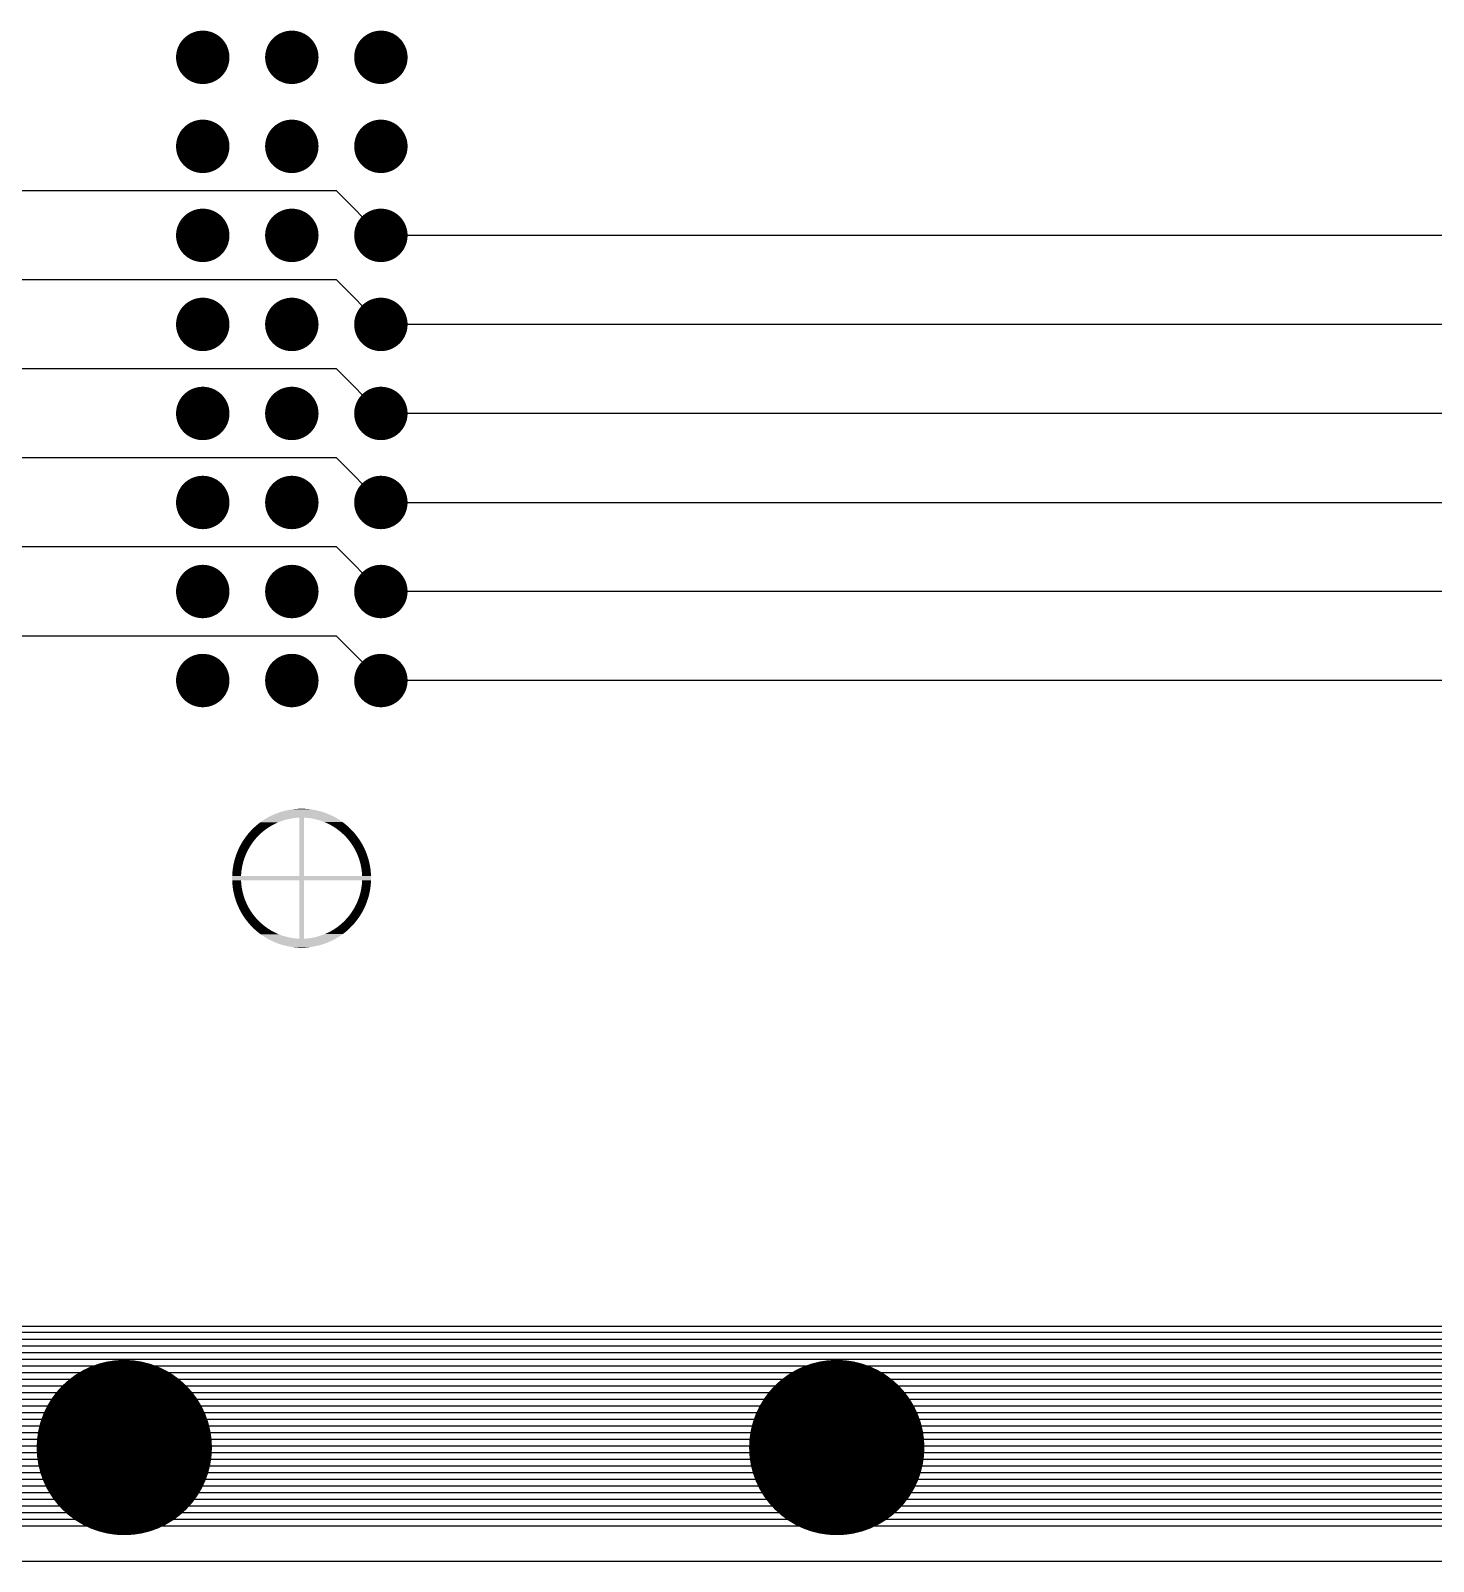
# Model space of a CAD drawing. Extents: x 295 to 953, y 10 to 290.
# Drawn here: x 804.33 to 844.33, y 96 to 139.68 of the extents above; entities that cross this region are included whole.
import ezdxf

# ---------------------------------------------------------------- set-up
doc = ezdxf.new("R2010")
doc.units = 0
doc.header["$LTSCALE"] = 5
doc.header["$MEASUREMENT"] = 0
doc.layers.get('0').update_dxf_attribs({"linetype": 'CONTINUOUS', "lineweight": 25})
doc.layers.add('DV-ABPB-A4_BOT', color=7, linetype='CONTINUOUS')

msp = doc.modelspace()

# ---------------------------------------------------------------- linework, layer by layer
at = {"color": 7}
for points, const_width in [([(809.617, 138.913, -1), (808.855, 138.913, -1)], 0.762), ([(812.157, 138.913, -1), (811.395, 138.913, -1)], 0.762), ([(814.697, 138.913, -1), (813.935, 138.913, -1)], 0.762), ([(809.617, 136.373, -1), (808.855, 136.373, -1)], 0.762), ([(812.157, 136.373, -1), (811.395, 136.373, -1)], 0.762), ([(814.697, 136.373, -1), (813.935, 136.373, -1)], 0.762), ([(809.617, 133.833, -1), (808.855, 133.833, -1)], 0.762), ([(812.157, 133.833, -1), (811.395, 133.833, -1)], 0.762), ([(814.697, 133.833, -1), (813.935, 133.833, -1)], 0.762), ([(809.617, 131.293, -1), (808.855, 131.293, -1)], 0.762), ([(812.157, 131.293, -1), (811.395, 131.293, -1)], 0.762), ([(814.697, 131.293, -1), (813.935, 131.293, -1)], 0.762), ([(809.617, 128.753, -1), (808.855, 128.753, -1)], 0.762), ([(812.157, 128.753, -1), (811.395, 128.753, -1)], 0.762), ([(814.697, 128.753, -1), (813.935, 128.753, -1)], 0.762), ([(809.617, 126.213, -1), (808.855, 126.213, -1)], 0.762), ([(812.157, 126.213, -1), (811.395, 126.213, -1)], 0.762), ([(814.697, 126.213, -1), (813.935, 126.213, -1)], 0.762), ([(809.617, 123.673, -1), (808.855, 123.673, -1)], 0.762), ([(812.157, 123.673, -1), (811.395, 123.673, -1)], 0.762), ([(814.697, 123.673, -1), (813.935, 123.673, -1)], 0.762), ([(809.617, 121.133, -1), (808.855, 121.133, -1)], 0.762), ([(812.157, 121.133, -1), (811.395, 121.133, -1)], 0.762), ([(814.697, 121.133, -1), (813.935, 121.133, -1)], 0.762), ([(808.248, 99.251, -1), (805.748, 99.251, -1)], 2.501), ([(828.568, 99.251, -1), (826.068, 99.251, -1)], 2.501)]:
    msp.add_lwpolyline(points, format="xyb", close=True, dxfattribs=dict(at, const_width=const_width))
for points in [[(811.289, 117.042), (811.325, 117.06), (810.818, 117.042), (810.841, 117.06)], [(811.325, 117.06), (811.373, 117.081), (810.841, 117.06), (810.869, 117.081)], [(811.373, 117.081), (811.379, 117.084), (810.869, 117.081), (810.872, 117.084)], [(811.379, 117.084), (811.434, 117.106), (810.872, 117.084), (810.903, 117.106)], [(811.434, 117.106), (811.467, 117.118), (810.903, 117.106), (810.92, 117.118)], [(811.467, 117.118), (811.49, 117.127), (810.92, 117.118), (810.932, 117.127)], [(811.49, 117.127), (811.546, 117.145), (810.932, 117.127), (810.959, 117.145)], [(811.546, 117.145), (811.577, 117.154), (810.959, 117.145), (810.973, 117.154)], [(811.577, 117.154), (811.603, 117.161), (810.973, 117.154), (810.985, 117.161)], [(811.603, 117.161), (811.66, 117.176), (810.985, 117.161), (811.008, 117.176)], [(811.66, 117.176), (811.714, 117.188), (811.008, 117.176), (811.026, 117.188)], [(811.714, 117.188), (811.718, 117.189), (811.026, 117.188), (811.028, 117.189)], [(811.718, 117.189), (811.776, 117.199), (811.028, 117.189), (811.046, 117.199)], [(811.776, 117.199), (811.835, 117.208), (811.046, 117.199), (811.06, 117.208)], [(811.835, 117.208), (811.894, 117.214), (811.06, 117.208), (811.072, 117.214)], [(811.894, 117.214), (811.953, 117.219), (811.072, 117.214), (811.079, 117.219)], [(811.953, 117.219), (811.975, 117.22), (811.079, 117.219), (811.081, 117.22)], [(811.975, 117.22), (811.992, 117.221), (811.081, 117.22), (811.082, 117.221)], [(813.028, 117.221), (813.024, 117.223), (811.082, 117.221), (811.086, 117.223)], [(813.024, 117.223), (812.973, 117.25), (811.086, 117.223), (811.137, 117.25)], [(812.973, 117.25), (812.968, 117.253), (811.137, 117.25), (811.142, 117.253)], [(812.968, 117.253), (812.916, 117.279), (811.142, 117.253), (811.193, 117.279)], [(812.916, 117.279), (812.911, 117.281), (811.193, 117.279), (811.199, 117.281)], [(812.911, 117.281), (812.859, 117.305), (811.199, 117.281), (811.251, 117.305)], [(812.859, 117.305), (812.853, 117.308), (811.251, 117.305), (811.257, 117.308)], [(812.853, 117.308), (812.8, 117.33), (811.257, 117.308), (811.309, 117.33)], [(812.8, 117.33), (812.795, 117.332), (811.309, 117.33), (811.315, 117.332)], [(812.795, 117.332), (812.741, 117.353), (811.315, 117.332), (811.369, 117.353)], [(812.741, 117.353), (812.736, 117.355), (811.369, 117.353), (811.375, 117.355)], [(812.736, 117.355), (812.681, 117.374), (811.375, 117.355), (811.428, 117.374)], [(812.681, 117.374), (812.676, 117.376), (811.428, 117.374), (811.434, 117.376)], [(812.676, 117.376), (812.621, 117.393), (811.434, 117.376), (811.489, 117.393)], [(812.621, 117.393), (812.615, 117.395), (811.489, 117.393), (811.495, 117.395)], [(812.615, 117.395), (812.56, 117.41), (811.495, 117.395), (811.55, 117.41)], [(812.56, 117.41), (812.554, 117.412), (811.55, 117.41), (811.556, 117.412)], [(812.554, 117.412), (812.498, 117.425), (811.556, 117.412), (811.612, 117.425)], [(812.498, 117.425), (812.493, 117.427), (811.612, 117.425), (811.618, 117.427)], [(812.493, 117.427), (812.436, 117.439), (811.618, 117.427), (811.674, 117.439)], [(812.436, 117.439), (812.43, 117.44), (811.674, 117.439), (811.68, 117.44)], [(812.43, 117.44), (812.373, 117.45), (811.68, 117.44), (811.736, 117.45)], [(812.373, 117.45), (812.368, 117.451), (811.736, 117.45), (811.743, 117.451)], [(812.368, 117.451), (812.311, 117.459), (811.743, 117.451), (811.799, 117.459)], [(812.311, 117.459), (812.305, 117.46), (811.799, 117.459), (811.806, 117.46)], [(812.305, 117.46), (812.247, 117.466), (811.806, 117.46), (811.862, 117.466)], [(812.247, 117.466), (812.242, 117.467), (811.862, 117.466), (811.869, 117.467)], [(812.242, 117.467), (812.184, 117.471), (811.869, 117.467), (811.925, 117.471)], [(812.184, 117.471), (812.179, 117.472), (811.925, 117.471), (811.933, 117.472)], [(812.179, 117.472), (812.12, 117.475), (811.933, 117.472), (811.989, 117.475)], [(812.12, 117.475), (812.115, 117.475), (811.989, 117.475), (812, 117.475)], [(812.119, 115.558), (812.119, 117.221), (811.992, 115.558), (811.992, 117.221)], [(812.115, 117.475), (812.052, 117.476), (812, 117.475), (812.052, 117.476)], [(813.033, 117.217), (813.028, 117.221), (812.178, 117.217), (812.119, 117.221)], [(813.042, 117.212), (813.033, 117.217), (812.237, 117.212), (812.178, 117.217)], [(813.054, 117.205), (813.042, 117.212), (812.295, 117.205), (812.237, 117.212)], [(813.07, 117.196), (813.054, 117.205), (812.354, 117.196), (812.295, 117.205)], [(813.079, 117.191), (813.07, 117.196), (812.379, 117.191), (812.354, 117.196)], [(813.089, 117.184), (813.079, 117.191), (812.412, 117.184), (812.379, 117.191)], [(813.11, 117.171), (813.089, 117.184), (812.47, 117.171), (812.412, 117.184)], [(813.132, 117.157), (813.11, 117.171), (812.522, 117.157), (812.47, 117.171)], [(813.134, 117.156), (813.132, 117.157), (812.527, 117.156), (812.522, 117.157)], [(813.16, 117.139), (813.134, 117.156), (812.584, 117.139), (812.527, 117.156)], [(813.185, 117.122), (813.16, 117.139), (812.634, 117.122), (812.584, 117.139)], [(813.188, 117.12), (813.185, 117.122), (812.64, 117.12), (812.634, 117.122)], [(813.217, 117.099), (813.188, 117.12), (812.695, 117.099), (812.64, 117.12)], [(813.237, 117.085), (813.217, 117.099), (812.728, 117.085), (812.695, 117.099)], [(813.248, 117.076), (813.237, 117.085), (812.75, 117.076), (812.728, 117.085)], [(813.281, 117.051), (813.248, 117.076), (812.804, 117.051), (812.75, 117.076)], [(813.287, 117.046), (813.281, 117.051), (812.813, 117.046), (812.804, 117.051)], [(813.313, 117.024), (813.287, 117.046), (812.857, 117.024), (812.813, 117.046)], [(810.721, 116.592), (810.751, 116.627), (810.406, 116.592), (810.429, 116.627)], [(810.751, 116.627), (810.76, 116.637), (810.429, 116.627), (810.437, 116.637)], [(810.76, 116.637), (810.798, 116.678), (810.437, 116.637), (810.467, 116.678)], [(810.798, 116.678), (810.8, 116.681), (810.467, 116.678), (810.468, 116.681)], [(810.8, 116.681), (810.841, 116.723), (810.468, 116.681), (810.501, 116.723)], [(810.841, 116.723), (810.847, 116.729), (810.501, 116.723), (810.505, 116.729)], [(810.847, 116.729), (810.884, 116.764), (810.505, 116.729), (810.534, 116.764)], [(810.884, 116.764), (810.899, 116.778), (810.534, 116.764), (810.546, 116.778)], [(810.899, 116.778), (810.928, 116.803), (810.546, 116.778), (810.568, 116.803)], [(810.928, 116.803), (810.955, 116.825), (810.568, 116.803), (810.587, 116.825)], [(810.955, 116.825), (810.974, 116.841), (810.587, 116.825), (810.602, 116.841)], [(810.974, 116.841), (811.013, 116.872), (810.602, 116.841), (810.631, 116.872)], [(811.013, 116.872), (811.02, 116.878), (810.631, 116.872), (810.637, 116.878)], [(811.02, 116.878), (811.069, 116.912), (810.637, 116.878), (810.671, 116.912)], [(811.069, 116.912), (811.075, 116.917), (810.671, 116.912), (810.676, 116.917)], [(811.075, 116.917), (811.118, 116.945), (810.676, 116.917), (810.706, 116.945)], [(811.118, 116.945), (811.142, 116.96), (810.706, 116.945), (810.722, 116.96)], [(811.142, 116.96), (811.168, 116.977), (810.722, 116.96), (810.741, 116.977)], [(811.168, 116.977), (811.212, 117.002), (810.741, 116.977), (810.769, 117.002)], [(811.212, 117.002), (811.219, 117.006), (810.769, 117.002), (810.774, 117.006)], [(811.219, 117.006), (811.272, 117.034), (810.774, 117.006), (810.808, 117.034)], [(811.272, 117.034), (811.289, 117.042), (810.808, 117.034), (810.818, 117.042)], [(813.336, 117.006), (813.313, 117.024), (812.891, 117.006), (812.857, 117.024)], [(813.347, 116.996), (813.336, 117.006), (812.909, 116.996), (812.891, 117.006)], [(813.382, 116.966), (813.347, 116.996), (812.96, 116.966), (812.909, 116.996)], [(813.384, 116.964), (813.382, 116.966), (812.962, 116.964), (812.96, 116.966)], [(813.416, 116.934), (813.384, 116.964), (813.01, 116.934), (812.962, 116.964)], [(813.43, 116.921), (813.416, 116.934), (813.029, 116.921), (813.01, 116.934)], [(813.451, 116.9), (813.43, 116.921), (813.058, 116.9), (813.029, 116.921)], [(813.475, 116.876), (813.451, 116.9), (813.091, 116.876), (813.058, 116.9)], [(813.485, 116.865), (813.475, 116.876), (813.106, 116.865), (813.091, 116.876)], [(813.519, 116.83), (813.485, 116.865), (813.15, 116.83), (813.106, 116.865)], [(813.52, 116.828), (813.519, 116.83), (813.152, 116.828), (813.15, 116.83)], [(813.554, 116.79), (813.52, 116.828), (813.198, 116.79), (813.152, 116.828)], [(813.561, 116.782), (813.554, 116.79), (813.206, 116.782), (813.198, 116.79)], [(813.587, 116.75), (813.561, 116.782), (813.241, 116.75), (813.206, 116.782)], [(813.601, 116.733), (813.587, 116.75), (813.258, 116.733), (813.241, 116.75)], [(813.62, 116.708), (813.601, 116.733), (813.284, 116.708), (813.258, 116.733)], [(813.64, 116.683), (813.62, 116.708), (813.308, 116.683), (813.284, 116.708)], [(813.653, 116.666), (813.64, 116.683), (813.325, 116.666), (813.308, 116.683)], [(813.677, 116.632), (813.653, 116.666), (813.355, 116.632), (813.325, 116.666)], [(813.684, 116.621), (813.677, 116.632), (813.364, 116.621), (813.355, 116.632)], [(813.713, 116.579), (813.684, 116.621), (813.399, 116.579), (813.364, 116.621)], [(810.451, 116.135), (810.469, 116.178), (810.18, 116.135), (810.196, 116.178)], [(810.469, 116.178), (810.474, 116.189), (810.196, 116.178), (810.2, 116.189)], [(810.474, 116.189), (810.496, 116.237), (810.2, 116.189), (810.218, 116.237)], [(810.496, 116.237), (810.499, 116.243), (810.218, 116.237), (810.221, 116.243)], [(810.499, 116.243), (810.525, 116.296), (810.221, 116.243), (810.243, 116.296)], [(810.525, 116.296), (810.554, 116.348), (810.243, 116.296), (810.267, 116.348)], [(810.554, 116.348), (810.557, 116.353), (810.267, 116.348), (810.27, 116.353)], [(810.557, 116.353), (810.584, 116.399), (810.27, 116.353), (810.293, 116.399)], [(810.584, 116.399), (810.591, 116.41), (810.293, 116.399), (810.298, 116.41)], [(810.591, 116.41), (810.616, 116.449), (810.298, 116.41), (810.319, 116.449)], [(810.616, 116.449), (810.627, 116.466), (810.319, 116.449), (810.328, 116.466)], [(810.627, 116.466), (810.649, 116.498), (810.328, 116.466), (810.347, 116.498)], [(810.649, 116.498), (810.666, 116.521), (810.347, 116.498), (810.36, 116.521)], [(810.666, 116.521), (810.684, 116.546), (810.36, 116.521), (810.376, 116.546)], [(810.684, 116.546), (810.707, 116.574), (810.376, 116.546), (810.394, 116.574)], [(810.707, 116.574), (810.721, 116.592), (810.394, 116.574), (810.406, 116.592)], [(813.715, 116.576), (813.713, 116.579), (813.402, 116.576), (813.399, 116.579)], [(813.745, 116.529), (813.715, 116.576), (813.438, 116.529), (813.402, 116.576)], [(813.747, 116.526), (813.745, 116.529), (813.44, 116.526), (813.438, 116.529)], [(813.773, 116.481), (813.747, 116.526), (813.473, 116.481), (813.44, 116.526)], [(813.779, 116.471), (813.773, 116.481), (813.479, 116.471), (813.473, 116.481)], [(813.8, 116.432), (813.779, 116.471), (813.506, 116.432), (813.479, 116.471)], [(813.809, 116.415), (813.8, 116.432), (813.516, 116.415), (813.506, 116.432)], [(813.826, 116.382), (813.809, 116.415), (813.537, 116.382), (813.516, 116.415)], [(813.838, 116.359), (813.826, 116.382), (813.55, 116.359), (813.537, 116.382)], [(813.851, 116.33), (813.838, 116.359), (813.567, 116.33), (813.55, 116.359)], [(813.865, 116.301), (813.851, 116.33), (813.582, 116.301), (813.567, 116.33)], [(813.875, 116.278), (813.865, 116.301), (813.594, 116.278), (813.582, 116.301)], [(813.889, 116.243), (813.875, 116.278), (813.611, 116.243), (813.594, 116.278)], [(813.897, 116.225), (813.889, 116.243), (813.62, 116.225), (813.611, 116.243)], [(813.912, 116.184), (813.897, 116.225), (813.639, 116.184), (813.62, 116.225)], [(813.917, 116.17), (813.912, 116.184), (813.644, 116.17), (813.639, 116.184)], [(813.934, 116.124), (813.917, 116.17), (813.663, 116.124), (813.644, 116.17)], [(810.338, 115.685), (810.345, 115.735), (810.083, 115.685), (810.089, 115.735)], [(810.345, 115.735), (810.347, 115.748), (810.089, 115.735), (810.09, 115.748)], [(810.347, 115.748), (810.354, 115.793), (810.09, 115.748), (810.097, 115.793)], [(810.354, 115.793), (810.357, 115.81), (810.097, 115.793), (810.099, 115.81)], [(810.357, 115.81), (810.365, 115.852), (810.099, 115.81), (810.107, 115.852)], [(810.365, 115.852), (810.37, 115.873), (810.107, 115.852), (810.11, 115.873)], [(810.37, 115.873), (810.378, 115.909), (810.11, 115.873), (810.118, 115.909)], [(810.378, 115.909), (810.385, 115.935), (810.118, 115.909), (810.123, 115.935)], [(810.385, 115.935), (810.394, 115.967), (810.123, 115.935), (810.131, 115.967)], [(810.394, 115.967), (810.403, 115.997), (810.131, 115.967), (810.139, 115.997)], [(810.403, 115.997), (810.411, 116.023), (810.139, 115.997), (810.146, 116.023)], [(810.411, 116.023), (810.422, 116.058), (810.146, 116.023), (810.156, 116.058)], [(810.422, 116.058), (810.43, 116.079), (810.156, 116.058), (810.162, 116.079)], [(810.43, 116.079), (810.445, 116.118), (810.162, 116.079), (810.175, 116.118)], [(810.445, 116.118), (810.451, 116.135), (810.175, 116.118), (810.18, 116.135)], [(813.936, 116.116), (813.934, 116.124), (813.667, 116.116), (813.663, 116.124)], [(813.953, 116.063), (813.936, 116.116), (813.686, 116.063), (813.667, 116.116)], [(813.954, 116.06), (813.953, 116.063), (813.687, 116.06), (813.686, 116.063)], [(813.97, 116.004), (813.954, 116.06), (813.705, 116.004), (813.687, 116.06)], [(813.97, 116.002), (813.97, 116.004), (813.706, 116.002), (813.705, 116.004)], [(813.984, 115.947), (813.97, 116.002), (813.722, 115.947), (813.706, 116.002)], [(813.985, 115.941), (813.984, 115.947), (813.723, 115.941), (813.722, 115.947)], [(813.996, 115.889), (813.985, 115.941), (813.737, 115.889), (813.723, 115.941)], [(813.999, 115.879), (813.996, 115.889), (813.739, 115.879), (813.737, 115.889)], [(814.007, 115.831), (813.999, 115.879), (813.749, 115.831), (813.739, 115.879)], [(814.01, 115.816), (814.007, 115.831), (813.752, 115.816), (813.749, 115.831)], [(814.016, 115.773), (814.01, 115.816), (813.76, 115.773), (813.752, 115.816)], [(814.019, 115.754), (814.016, 115.773), (813.762, 115.754), (813.76, 115.773)], [(814.024, 115.714), (814.019, 115.754), (813.768, 115.714), (813.762, 115.754)], [(814.036, 115.495), (814.035, 115.558), (810.074, 115.495), (810.075, 115.558)], [(814.035, 115.431), (814.036, 115.495), (810.075, 115.431), (810.074, 115.495)], [(810.329, 115.558), (810.332, 115.617), (810.075, 115.558), (810.078, 115.617)], [(810.329, 115.425), (810.329, 115.431), (810.075, 115.425), (810.075, 115.431)], [(810.331, 115.392), (810.329, 115.425), (810.077, 115.392), (810.075, 115.425)], [(810.333, 115.362), (810.331, 115.392), (810.078, 115.362), (810.077, 115.392)], [(810.333, 115.621), (810.337, 115.676), (810.078, 115.621), (810.082, 115.676)], [(810.332, 115.617), (810.333, 115.621), (810.078, 115.617), (810.078, 115.621)], [(810.335, 115.333), (810.333, 115.362), (810.081, 115.333), (810.078, 115.362)], [(810.339, 115.298), (810.335, 115.333), (810.084, 115.298), (810.081, 115.333)], [(810.337, 115.676), (810.338, 115.685), (810.082, 115.676), (810.083, 115.685)], [(810.342, 115.275), (810.339, 115.298), (810.086, 115.275), (810.084, 115.298)], [(812.119, 113.768), (812.119, 115.431), (811.992, 113.768), (811.992, 115.431)], [(814.021, 115.254), (814.027, 115.304), (813.765, 115.254), (813.772, 115.304)], [(814.027, 115.691), (814.024, 115.714), (813.771, 115.691), (813.768, 115.714)], [(814.029, 115.656), (814.027, 115.691), (813.775, 115.656), (813.771, 115.691)], [(814.027, 115.304), (814.028, 115.313), (813.772, 115.304), (813.773, 115.313)], [(814.028, 115.313), (814.032, 115.368), (813.773, 115.313), (813.778, 115.368)], [(814.032, 115.627), (814.029, 115.656), (813.777, 115.627), (813.775, 115.656)], [(814.033, 115.597), (814.032, 115.627), (813.779, 115.597), (813.777, 115.627)], [(814.032, 115.372), (814.035, 115.431), (813.778, 115.372), (813.781, 115.431)], [(814.032, 115.368), (814.032, 115.372), (813.778, 115.368), (813.778, 115.372)], [(814.035, 115.564), (814.033, 115.597), (813.781, 115.564), (813.779, 115.597)], [(814.035, 115.558), (814.035, 115.564), (813.781, 115.558), (813.781, 115.564)], [(810.348, 115.235), (810.342, 115.275), (810.091, 115.235), (810.086, 115.275)], [(810.35, 115.216), (810.348, 115.235), (810.094, 115.216), (810.091, 115.235)], [(810.358, 115.173), (810.35, 115.216), (810.1, 115.173), (810.094, 115.216)], [(810.361, 115.158), (810.358, 115.173), (810.103, 115.158), (810.1, 115.173)], [(810.371, 115.11), (810.361, 115.158), (810.111, 115.11), (810.103, 115.158)], [(810.374, 115.1), (810.371, 115.11), (810.114, 115.1), (810.111, 115.11)], [(810.387, 115.048), (810.374, 115.1), (810.125, 115.048), (810.114, 115.1)], [(810.388, 115.042), (810.387, 115.048), (810.126, 115.042), (810.125, 115.048)], [(810.404, 114.987), (810.388, 115.042), (810.14, 114.987), (810.126, 115.042)], [(810.405, 114.985), (810.404, 114.987), (810.14, 114.985), (810.14, 114.987)], [(810.423, 114.929), (810.405, 114.985), (810.156, 114.929), (810.14, 114.985)], [(810.424, 114.926), (810.423, 114.929), (810.157, 114.926), (810.156, 114.929)], [(810.443, 114.873), (810.424, 114.926), (810.174, 114.873), (810.157, 114.926)], [(810.447, 114.865), (810.443, 114.873), (810.176, 114.865), (810.174, 114.873)], [(810.466, 114.819), (810.447, 114.865), (810.193, 114.819), (810.176, 114.865)], [(813.93, 114.854), (813.935, 114.871), (813.659, 114.854), (813.665, 114.871)], [(813.935, 114.871), (813.948, 114.91), (813.665, 114.871), (813.68, 114.91)], [(813.948, 114.91), (813.955, 114.931), (813.68, 114.91), (813.688, 114.931)], [(813.955, 114.931), (813.964, 114.966), (813.688, 114.931), (813.699, 114.966)], [(813.964, 114.966), (813.972, 114.992), (813.699, 114.966), (813.707, 114.992)], [(813.972, 114.992), (813.979, 115.022), (813.707, 114.992), (813.716, 115.022)], [(813.979, 115.022), (813.987, 115.054), (813.716, 115.022), (813.725, 115.054)], [(813.987, 115.054), (813.992, 115.08), (813.725, 115.054), (813.732, 115.08)], [(813.992, 115.08), (814, 115.116), (813.732, 115.08), (813.74, 115.116)], [(814, 115.116), (814.004, 115.137), (813.74, 115.116), (813.745, 115.137)], [(814.004, 115.137), (814.011, 115.179), (813.745, 115.137), (813.753, 115.179)], [(814.011, 115.179), (814.013, 115.196), (813.753, 115.179), (813.756, 115.196)], [(814.013, 115.196), (814.02, 115.241), (813.756, 115.196), (813.763, 115.241)], [(814.02, 115.241), (814.021, 115.254), (813.763, 115.241), (813.765, 115.254)], [(810.472, 114.805), (810.466, 114.819), (810.198, 114.805), (810.193, 114.819)], [(810.49, 114.764), (810.472, 114.805), (810.213, 114.764), (810.198, 114.805)], [(810.499, 114.746), (810.49, 114.764), (810.221, 114.746), (810.213, 114.764)], [(810.516, 114.711), (810.499, 114.746), (810.236, 114.711), (810.221, 114.746)], [(810.528, 114.688), (810.516, 114.711), (810.246, 114.688), (810.236, 114.711)], [(810.543, 114.659), (810.528, 114.688), (810.259, 114.659), (810.246, 114.688)], [(810.56, 114.63), (810.543, 114.659), (810.272, 114.63), (810.259, 114.659)], [(810.573, 114.607), (810.56, 114.63), (810.284, 114.607), (810.272, 114.63)], [(810.594, 114.574), (810.573, 114.607), (810.301, 114.574), (810.284, 114.607)], [(810.604, 114.557), (810.594, 114.574), (810.31, 114.557), (810.301, 114.574)], [(810.631, 114.518), (810.604, 114.557), (810.331, 114.518), (810.31, 114.557)], [(810.637, 114.508), (810.631, 114.518), (810.337, 114.508), (810.331, 114.518)], [(810.67, 114.463), (810.637, 114.508), (810.363, 114.463), (810.337, 114.508)], [(810.672, 114.46), (810.67, 114.463), (810.365, 114.46), (810.363, 114.463)], [(810.708, 114.413), (810.672, 114.46), (810.395, 114.413), (810.365, 114.46)], [(813.716, 114.415), (813.734, 114.443), (813.403, 114.415), (813.426, 114.443)], [(813.734, 114.443), (813.75, 114.468), (813.426, 114.443), (813.444, 114.468)], [(813.75, 114.468), (813.763, 114.491), (813.444, 114.468), (813.461, 114.491)], [(813.763, 114.491), (813.782, 114.523), (813.461, 114.491), (813.483, 114.523)], [(813.782, 114.523), (813.791, 114.54), (813.483, 114.523), (813.494, 114.54)], [(813.791, 114.54), (813.812, 114.579), (813.494, 114.54), (813.519, 114.579)], [(813.812, 114.579), (813.817, 114.59), (813.519, 114.579), (813.526, 114.59)], [(813.817, 114.59), (813.84, 114.636), (813.526, 114.59), (813.553, 114.636)], [(813.84, 114.636), (813.843, 114.641), (813.553, 114.636), (813.557, 114.641)], [(813.843, 114.641), (813.867, 114.693), (813.557, 114.641), (813.585, 114.693)], [(813.867, 114.693), (813.889, 114.746), (813.585, 114.693), (813.612, 114.746)], [(813.889, 114.746), (813.892, 114.752), (813.612, 114.746), (813.614, 114.752)], [(813.892, 114.752), (813.91, 114.8), (813.614, 114.752), (813.636, 114.8)], [(813.91, 114.8), (813.915, 114.811), (813.636, 114.8), (813.641, 114.811)], [(813.915, 114.811), (813.93, 114.854), (813.641, 114.811), (813.659, 114.854)], [(810.711, 114.41), (810.708, 114.413), (810.397, 114.41), (810.395, 114.413)], [(810.746, 114.368), (810.711, 114.41), (810.426, 114.368), (810.397, 114.41)], [(810.756, 114.357), (810.746, 114.368), (810.433, 114.357), (810.426, 114.368)], [(810.786, 114.323), (810.756, 114.357), (810.457, 114.323), (810.433, 114.357)], [(810.802, 114.306), (810.786, 114.323), (810.47, 114.306), (810.457, 114.323)], [(810.826, 114.281), (810.802, 114.306), (810.49, 114.281), (810.47, 114.306)], [(810.852, 114.256), (810.826, 114.281), (810.509, 114.256), (810.49, 114.281)], [(810.869, 114.239), (810.852, 114.256), (810.523, 114.239), (810.509, 114.256)], [(810.904, 114.207), (810.869, 114.239), (810.549, 114.207), (810.523, 114.239)], [(810.913, 114.199), (810.904, 114.207), (810.556, 114.199), (810.549, 114.207)], [(810.958, 114.161), (810.913, 114.199), (810.59, 114.161), (810.556, 114.199)], [(810.96, 114.159), (810.958, 114.161), (810.592, 114.159), (810.59, 114.161)], [(811.004, 114.124), (810.96, 114.159), (810.625, 114.124), (810.592, 114.159)], [(811.019, 114.113), (811.004, 114.124), (810.635, 114.113), (810.625, 114.124)], [(811.052, 114.089), (811.019, 114.113), (810.659, 114.089), (810.635, 114.113)], [(811.081, 114.068), (811.052, 114.089), (810.68, 114.068), (810.659, 114.089)], [(811.1, 114.055), (811.081, 114.068), (810.694, 114.055), (810.68, 114.068)], [(811.148, 114.025), (811.1, 114.055), (810.726, 114.025), (810.694, 114.055)], [(811.15, 114.023), (811.148, 114.025), (810.728, 114.023), (810.726, 114.025)], [(811.201, 113.993), (811.15, 114.023), (810.763, 113.993), (810.728, 114.023)], [(811.22, 113.983), (811.201, 113.993), (810.774, 113.983), (810.763, 113.993)], [(813.336, 113.983), (813.341, 113.987), (812.891, 113.983), (812.898, 113.987)], [(813.341, 113.987), (813.369, 114.012), (812.898, 113.987), (812.942, 114.012)], [(813.369, 114.012), (813.388, 114.029), (812.942, 114.012), (812.969, 114.029)], [(813.388, 114.029), (813.404, 114.044), (812.969, 114.029), (812.992, 114.044)], [(813.404, 114.044), (813.434, 114.072), (812.992, 114.044), (813.035, 114.072)], [(813.434, 114.072), (813.439, 114.077), (813.035, 114.072), (813.042, 114.077)], [(813.439, 114.077), (813.473, 114.111), (813.042, 114.077), (813.09, 114.111)], [(813.473, 114.111), (813.479, 114.117), (813.09, 114.111), (813.097, 114.117)], [(813.479, 114.117), (813.508, 114.148), (813.097, 114.117), (813.136, 114.148)], [(813.508, 114.148), (813.523, 114.164), (813.136, 114.148), (813.156, 114.164)], [(813.523, 114.164), (813.542, 114.186), (813.156, 114.164), (813.182, 114.186)], [(813.542, 114.186), (813.564, 114.211), (813.182, 114.186), (813.211, 114.211)], [(813.564, 114.211), (813.576, 114.225), (813.211, 114.211), (813.226, 114.225)], [(813.576, 114.225), (813.605, 114.26), (813.226, 114.225), (813.263, 114.26)], [(813.605, 114.26), (813.609, 114.266), (813.263, 114.26), (813.269, 114.266)], [(813.609, 114.266), (813.642, 114.308), (813.269, 114.266), (813.31, 114.308)], [(813.642, 114.308), (813.644, 114.311), (813.31, 114.308), (813.312, 114.311)], [(813.644, 114.311), (813.673, 114.352), (813.312, 114.311), (813.35, 114.352)], [(813.673, 114.352), (813.681, 114.362), (813.35, 114.352), (813.359, 114.362)], [(813.681, 114.362), (813.704, 114.397), (813.359, 114.362), (813.389, 114.397)], [(813.704, 114.397), (813.716, 114.415), (813.389, 114.397), (813.403, 114.415)], [(811.253, 113.965), (811.22, 113.983), (810.797, 113.965), (810.774, 113.983)], [(811.297, 113.943), (811.253, 113.965), (810.823, 113.943), (810.797, 113.965)], [(811.306, 113.938), (811.297, 113.943), (810.829, 113.938), (810.823, 113.943)], [(811.36, 113.913), (811.306, 113.938), (810.862, 113.913), (810.829, 113.938)], [(811.382, 113.904), (811.36, 113.913), (810.873, 113.904), (810.862, 113.913)], [(811.415, 113.89), (811.382, 113.904), (810.893, 113.89), (810.873, 113.904)], [(811.47, 113.869), (811.415, 113.89), (810.922, 113.869), (810.893, 113.89)], [(811.477, 113.867), (811.47, 113.869), (810.925, 113.867), (810.922, 113.869)], [(811.526, 113.85), (811.477, 113.867), (810.95, 113.85), (810.925, 113.867)], [(811.583, 113.833), (811.526, 113.85), (810.976, 113.833), (810.95, 113.85)], [(811.588, 113.832), (811.583, 113.833), (810.978, 113.832), (810.976, 113.833)], [(811.64, 113.818), (811.588, 113.832), (811, 113.818), (810.978, 113.832)], [(811.698, 113.805), (811.64, 113.818), (811.021, 113.805), (811, 113.818)], [(811.731, 113.798), (811.698, 113.805), (811.031, 113.798), (811.021, 113.805)], [(811.756, 113.793), (811.731, 113.798), (811.04, 113.793), (811.031, 113.798)], [(811.815, 113.784), (811.756, 113.793), (811.056, 113.784), (811.04, 113.793)], [(811.873, 113.777), (811.815, 113.784), (811.068, 113.777), (811.056, 113.784)], [(811.932, 113.772), (811.873, 113.777), (811.077, 113.772), (811.068, 113.777)], [(811.992, 113.768), (811.932, 113.772), (811.083, 113.768), (811.077, 113.772)], [(813.024, 113.766), (813.028, 113.768), (811.086, 113.766), (811.083, 113.768)], [(812.973, 113.739), (813.024, 113.766), (811.137, 113.739), (811.086, 113.766)], [(812.968, 113.736), (812.973, 113.739), (811.142, 113.736), (811.137, 113.739)], [(812.917, 113.71), (812.968, 113.736), (811.194, 113.71), (811.142, 113.736)], [(812.911, 113.708), (812.917, 113.71), (811.199, 113.708), (811.194, 113.71)], [(812.859, 113.684), (812.911, 113.708), (811.251, 113.684), (811.199, 113.708)], [(812.853, 113.681), (812.859, 113.684), (811.257, 113.681), (811.251, 113.684)], [(812.801, 113.659), (812.853, 113.681), (811.31, 113.659), (811.257, 113.681)], [(812.795, 113.657), (812.801, 113.659), (811.315, 113.657), (811.31, 113.659)], [(812.741, 113.636), (812.795, 113.657), (811.369, 113.636), (811.315, 113.657)], [(812.736, 113.634), (812.741, 113.636), (811.374, 113.634), (811.369, 113.636)], [(812.682, 113.615), (812.736, 113.634), (811.429, 113.615), (811.374, 113.634)], [(812.676, 113.613), (812.682, 113.615), (811.434, 113.613), (811.429, 113.615)], [(812.621, 113.596), (812.676, 113.613), (811.489, 113.596), (811.434, 113.613)], [(812.615, 113.594), (812.621, 113.596), (811.495, 113.594), (811.489, 113.596)], [(812.56, 113.579), (812.615, 113.594), (811.55, 113.579), (811.495, 113.594)], [(812.554, 113.577), (812.56, 113.579), (811.556, 113.577), (811.55, 113.579)], [(812.498, 113.564), (812.554, 113.577), (811.612, 113.564), (811.556, 113.577)], [(812.492, 113.562), (812.498, 113.564), (811.618, 113.562), (811.612, 113.564)], [(812.436, 113.55), (812.492, 113.562), (811.674, 113.55), (811.618, 113.562)], [(812.43, 113.549), (812.436, 113.55), (811.68, 113.549), (811.674, 113.55)], [(812.374, 113.539), (812.43, 113.549), (811.737, 113.539), (811.68, 113.549)], [(813.028, 113.768), (813.029, 113.769), (812.119, 113.768), (812.135, 113.769)], [(813.029, 113.769), (813.031, 113.77), (812.135, 113.769), (812.157, 113.77)], [(813.031, 113.77), (813.039, 113.775), (812.157, 113.77), (812.216, 113.775)], [(813.039, 113.775), (813.05, 113.781), (812.216, 113.775), (812.275, 113.781)], [(813.05, 113.781), (813.064, 113.79), (812.275, 113.781), (812.334, 113.79)], [(813.064, 113.79), (813.082, 113.8), (812.334, 113.79), (812.392, 113.8)], [(813.082, 113.8), (813.084, 113.801), (812.392, 113.8), (812.396, 113.801)], [(813.084, 113.801), (813.102, 113.813), (812.396, 113.801), (812.45, 113.813)], [(813.102, 113.813), (813.125, 113.828), (812.45, 113.813), (812.507, 113.828)], [(813.125, 113.828), (813.137, 113.835), (812.507, 113.828), (812.533, 113.835)], [(813.137, 113.835), (813.151, 113.844), (812.533, 113.835), (812.564, 113.844)], [(813.151, 113.844), (813.178, 113.862), (812.564, 113.844), (812.62, 113.862)], [(813.178, 113.862), (813.19, 113.871), (812.62, 113.862), (812.643, 113.871)], [(813.19, 113.871), (813.207, 113.883), (812.643, 113.871), (812.676, 113.883)], [(813.207, 113.883), (813.238, 113.905), (812.676, 113.883), (812.731, 113.905)], [(813.238, 113.905), (813.241, 113.908), (812.731, 113.905), (812.737, 113.908)], [(813.241, 113.908), (813.269, 113.929), (812.737, 113.908), (812.785, 113.929)], [(813.269, 113.929), (813.292, 113.947), (812.785, 113.929), (812.821, 113.947)], [(813.292, 113.947), (813.302, 113.955), (812.821, 113.947), (812.838, 113.955)], [(813.302, 113.955), (813.336, 113.983), (812.838, 113.955), (812.891, 113.983)], [(812.367, 113.538), (812.374, 113.539), (811.742, 113.538), (811.737, 113.539)], [(812.311, 113.53), (812.367, 113.538), (811.8, 113.53), (811.742, 113.538)], [(812.304, 113.529), (812.311, 113.53), (811.805, 113.529), (811.8, 113.53)], [(812.248, 113.523), (812.304, 113.529), (811.863, 113.523), (811.805, 113.529)], [(812.241, 113.522), (812.248, 113.523), (811.868, 113.522), (811.863, 113.523)], [(812.185, 113.518), (812.241, 113.522), (811.926, 113.518), (811.868, 113.522)], [(812.177, 113.517), (812.185, 113.518), (811.931, 113.517), (811.926, 113.518)], [(812.121, 113.514), (812.177, 113.517), (811.99, 113.514), (811.931, 113.517)], [(812.11, 113.514), (812.121, 113.514), (811.995, 113.514), (811.99, 113.514)], [(812.058, 113.513), (812.11, 113.514), (812.058, 113.513), (811.995, 113.514)]]:
    msp.add_solid(points, dxfattribs=at)
at = {"layer": 'DV-ABPB-A4_BOT', "color": 7}
for p, q in [((813.046, 135.103), (802.251, 135.103)), ((814.316, 133.833), (813.046, 135.103)), ((849.241, 133.833), (814.316, 133.833)), ((813.046, 132.563), (801.616, 132.563)), ((814.316, 131.293), (813.046, 132.563)), ((849.241, 131.293), (814.316, 131.293)), ((813.046, 130.023), (800.981, 130.023)), ((814.316, 128.753), (813.046, 130.023)), ((849.241, 128.753), (814.316, 128.753)), ((813.046, 127.483), (800.346, 127.483)), ((814.316, 126.213), (813.046, 127.483)), ((814.316, 126.213), (849.241, 126.213)), ((813.046, 124.943), (799.711, 124.943)), ((814.316, 123.673), (813.046, 124.943)), ((849.876, 123.673), (814.316, 123.673)), ((813.046, 122.403), (799.076, 122.403)), ((814.316, 121.133), (813.046, 122.403)), ((849.876, 121.133), (814.316, 121.133)), ((502.16, 102.718), (832.731, 102.718)), ((832.731, 102.718), (871.839, 102.718)), ((872.482, 102.337), (501.517, 102.337)), ((872.291, 102.528), (501.708, 102.528)), ((872.736, 101.766), (501.263, 101.766)), ((872.68, 101.956), (501.319, 101.956)), ((872.601, 102.147), (501.398, 102.147)), ((872.736, 101.575), (501.263, 101.575)), ((872.736, 101.385), (501.263, 101.385)), ((872.736, 101.194), (501.263, 101.194)), ((872.736, 101.004), (501.263, 101.004)), ((872.736, 100.813), (501.263, 100.813)), ((872.736, 100.623), (501.263, 100.623)), ((872.736, 100.432), (501.263, 100.432)), ((872.736, 100.242), (501.263, 100.242)), ((872.736, 100.051), (501.263, 100.051)), ((872.736, 99.861), (501.263, 99.861)), ((872.736, 99.67), (501.263, 99.67)), ((872.736, 99.48), (501.263, 99.48)), ((872.736, 99.289), (501.263, 99.289)), ((872.736, 99.099), (501.263, 99.099)), ((872.736, 98.908), (501.263, 98.908)), ((872.736, 98.718), (501.263, 98.718)), ((872.736, 98.527), (501.263, 98.527)), ((872.736, 98.337), (501.263, 98.337)), ((872.736, 98.146), (501.263, 98.146)), ((872.736, 97.956), (501.263, 97.956)), ((872.68, 97.765), (501.319, 97.765)), ((872.601, 97.575), (501.398, 97.575)), ((872.482, 97.384), (501.517, 97.384)), ((872.291, 97.194), (501.708, 97.194)), ((871.839, 97.003), (502.16, 97.003)), ((851.781, 97.003), (502.16, 97.003)), ((872.616, 96.003), (502.477, 96.003))]:
    msp.add_line(p, q, dxfattribs=at)

doc.saveas('drawing.dxf')
